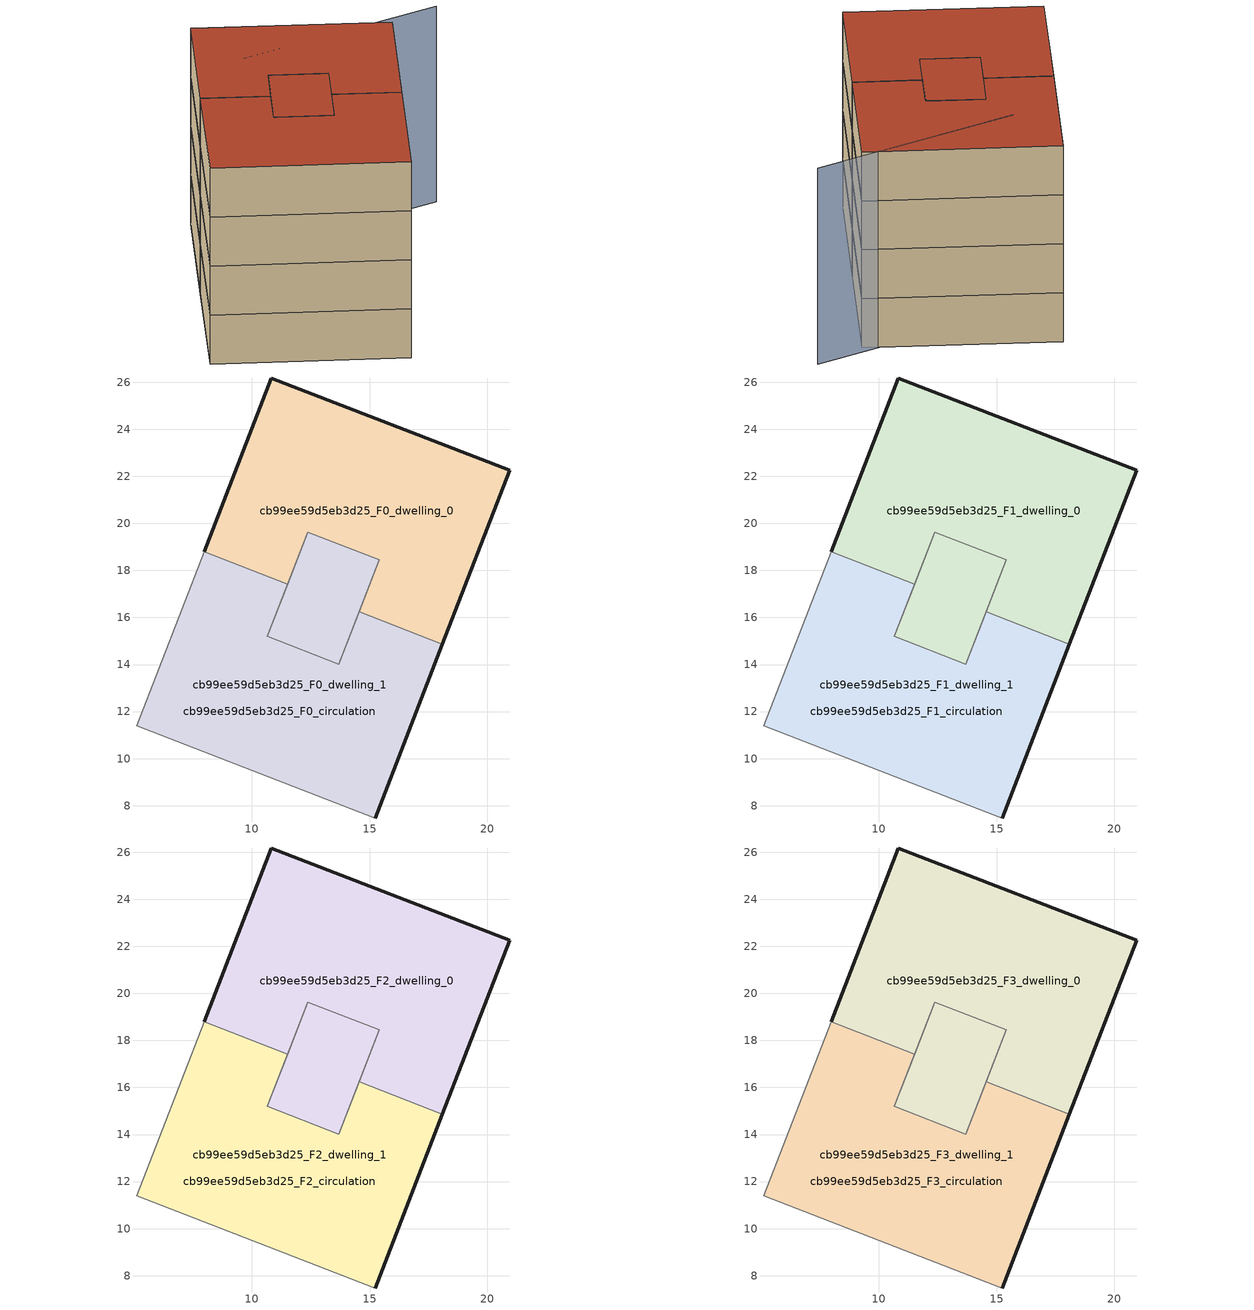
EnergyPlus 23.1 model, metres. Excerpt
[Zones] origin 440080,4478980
cb99ee59d5eb3d25_F0_dwelling_0
 floor ground (EU_floor_Construction): 20.96,22.26 18.1,14.87 14.55,16.24 15.35,18.31 15.41,18.46 12.37,19.63 11.51,17.42 7.97,18.79 10.83,26.18 z0; 15.41,18.46 15.35,18.31 13.69,14.02 10.65,15.2 11.51,17.42 12.37,19.63 z0
 wall outside (EU_wall_Construction): 18.1,14.87 20.96,22.26 10.83,26.18 7.97,18.79 z0:3
 wall adiabatic (EU_wall_Construction): 11.51,17.42 12.37,19.63 15.41,18.46 14.55,16.24 z0:3
 wall to cb99ee59d5eb3d25_F0_dwelling_1 (EU_wall_Construction): 7.97,18.79 11.51,17.42 / 14.55,16.24 18.1,14.87 z0:3
cb99ee59d5eb3d25_F0_dwelling_1
 floor ground (EU_floor_Construction): 18.1,14.87 15.24,7.48 5.1,11.4 7.97,18.79 11.51,17.42 10.65,15.2 13.69,14.02 14.55,16.24 z0; 15.41,18.46 13.69,14.02 10.65,15.2 11.51,17.42 12.37,19.63 z0
 wall outside (EU_wall_Construction): 15.24,7.48 18.1,14.87 z0:3
 wall adiabatic (EU_wall_Construction): 14.55,16.24 13.69,14.02 10.65,15.2 11.51,17.42 / 7.97,18.79 5.1,11.4 15.24,7.48 z0:3
cb99ee59d5eb3d25_F0_circulation
 floor ground (EU_floor_Construction): 15.41,18.46 15.35,18.31 14.55,16.24 13.69,14.02 10.65,15.2 11.51,17.42 12.37,19.63 z0; 20.96,22.26 18.1,14.87 14.55,16.24 15.35,18.31 15.41,18.46 12.37,19.63 11.51,17.42 7.97,18.79 10.83,26.18 z0; 18.1,14.87 15.24,7.48 5.1,11.4 7.97,18.79 11.51,17.42 10.65,15.2 13.69,14.02 14.55,16.24 z0
 wall adiabatic (EU_wall_Construction): 10.65,15.2 13.69,14.02 15.41,18.46 12.37,19.63 10.65,15.2 z0:3
cb99ee59d5eb3d25_F1_dwelling_0
 floor to cb99ee59d5eb3d25_F0_dwelling_0 (EU_floor_Construction): 20.96,22.26 18.1,14.87 14.55,16.24 15.41,18.46 12.37,19.63 11.51,17.42 7.97,18.79 10.83,26.18 z3; 15.41,18.46 15.35,18.31 13.69,14.02 10.65,15.2 11.51,17.42 12.37,19.63 z3
 wall outside (EU_wall_Construction): 18.1,14.87 20.96,22.26 10.83,26.18 7.97,18.79 z3:6
 wall adiabatic (EU_wall_Construction): 11.51,17.42 12.37,19.63 15.41,18.46 14.55,16.24 z3:6
 wall to cb99ee59d5eb3d25_F1_dwelling_1 (EU_wall_Construction): 7.97,18.79 11.51,17.42 / 14.55,16.24 18.1,14.87 z3:6
cb99ee59d5eb3d25_F1_dwelling_1
 floor to cb99ee59d5eb3d25_F0_dwelling_1 (EU_floor_Construction): 18.1,14.87 15.24,7.48 5.1,11.4 7.97,18.79 11.51,17.42 10.65,15.2 13.69,14.02 14.55,16.24 z3; 15.41,18.46 13.69,14.02 10.65,15.2 11.51,17.42 12.37,19.63 z3
 wall outside (EU_wall_Construction): 15.24,7.48 18.1,14.87 z3:6
 wall adiabatic (EU_wall_Construction): 14.55,16.24 13.69,14.02 10.65,15.2 11.51,17.42 / 7.97,18.79 5.1,11.4 15.24,7.48 z3:6
cb99ee59d5eb3d25_F1_circulation
 floor outside (EU_floor_Construction): 18.1,14.87 15.24,7.48 5.1,11.4 7.97,18.79 11.51,17.42 10.65,15.2 13.69,14.02 14.55,16.24 z3
 floor to cb99ee59d5eb3d25_F0_circulation (EU_floor_Construction): 15.41,18.46 15.35,18.31 14.55,16.24 13.69,14.02 10.65,15.2 11.51,17.42 12.37,19.63 z3; 20.96,22.26 18.1,14.87 14.55,16.24 15.35,18.31 15.41,18.46 12.37,19.63 11.51,17.42 7.97,18.79 10.83,26.18 z3
 wall adiabatic (EU_wall_Construction): 10.65,15.2 13.69,14.02 15.41,18.46 12.37,19.63 10.65,15.2 z3:6
cb99ee59d5eb3d25_F2_dwelling_0
 floor to cb99ee59d5eb3d25_F1_dwelling_0 (EU_floor_Construction): 20.96,22.26 18.1,14.87 14.55,16.24 15.41,18.46 12.37,19.63 11.51,17.42 7.97,18.79 10.83,26.18 z6; 15.41,18.46 15.35,18.31 13.69,14.02 10.65,15.2 11.51,17.42 12.37,19.63 z6
 wall outside (EU_wall_Construction): 18.1,14.87 20.96,22.26 10.83,26.18 7.97,18.79 z6:9
 wall adiabatic (EU_wall_Construction): 11.51,17.42 12.37,19.63 15.41,18.46 14.55,16.24 z6:9
 wall to cb99ee59d5eb3d25_F2_dwelling_1 (EU_wall_Construction): 7.97,18.79 11.51,17.42 / 14.55,16.24 18.1,14.87 z6:9
cb99ee59d5eb3d25_F2_dwelling_1
 floor to cb99ee59d5eb3d25_F1_dwelling_1 (EU_floor_Construction): 18.1,14.87 15.24,7.48 5.1,11.4 7.97,18.79 11.51,17.42 10.65,15.2 13.69,14.02 14.55,16.24 z6; 15.41,18.46 13.69,14.02 10.65,15.2 11.51,17.42 12.37,19.63 z6
 wall outside (EU_wall_Construction): 15.24,7.48 18.1,14.87 z6:9
 wall adiabatic (EU_wall_Construction): 14.55,16.24 13.69,14.02 10.65,15.2 11.51,17.42 / 7.97,18.79 5.1,11.4 15.24,7.48 z6:9
cb99ee59d5eb3d25_F2_circulation
 floor outside (EU_floor_Construction): 18.1,14.87 15.24,7.48 5.1,11.4 7.97,18.79 11.51,17.42 10.65,15.2 13.69,14.02 14.55,16.24 z6
 floor to cb99ee59d5eb3d25_F1_circulation (EU_floor_Construction): 15.41,18.46 15.35,18.31 14.55,16.24 13.69,14.02 10.65,15.2 11.51,17.42 12.37,19.63 z6; 20.96,22.26 18.1,14.87 14.55,16.24 15.35,18.31 15.41,18.46 12.37,19.63 11.51,17.42 7.97,18.79 10.83,26.18 z6
 wall adiabatic (EU_wall_Construction): 10.65,15.2 13.69,14.02 15.41,18.46 12.37,19.63 10.65,15.2 z6:9
cb99ee59d5eb3d25_F3_dwelling_0
 floor to cb99ee59d5eb3d25_F2_dwelling_0 (EU_floor_Construction): 20.96,22.26 18.1,14.87 14.55,16.24 15.41,18.46 12.37,19.63 11.51,17.42 7.97,18.79 10.83,26.18 z9; 15.41,18.46 15.35,18.31 13.69,14.02 10.65,15.2 11.51,17.42 12.37,19.63 z9
 wall outside (EU_wall_Construction): 18.1,14.87 20.96,22.26 10.83,26.18 7.97,18.79 z9:12
 wall adiabatic (EU_wall_Construction): 11.51,17.42 12.37,19.63 15.41,18.46 14.55,16.24 z9:12
 wall to cb99ee59d5eb3d25_F3_dwelling_1 (EU_wall_Construction): 7.97,18.79 11.51,17.42 / 14.55,16.24 18.1,14.87 z9:12
 roof outside (EU_roof_Construction): 13.69,14.02 15.35,18.31 15.41,18.46 12.37,19.63 11.51,17.42 10.65,15.2 z12; 18.1,14.87 20.96,22.26 10.83,26.18 7.97,18.79 11.51,17.42 12.37,19.63 15.41,18.46 15.35,18.31 14.55,16.24 z12
cb99ee59d5eb3d25_F3_dwelling_1
 floor to cb99ee59d5eb3d25_F2_dwelling_1 (EU_floor_Construction): 18.1,14.87 15.24,7.48 5.1,11.4 7.97,18.79 11.51,17.42 10.65,15.2 13.69,14.02 14.55,16.24 z9; 15.41,18.46 13.69,14.02 10.65,15.2 11.51,17.42 12.37,19.63 z9
 wall outside (EU_wall_Construction): 15.24,7.48 18.1,14.87 z9:12
 wall adiabatic (EU_wall_Construction): 14.55,16.24 13.69,14.02 10.65,15.2 11.51,17.42 / 7.97,18.79 5.1,11.4 15.24,7.48 z9:12
 roof outside (EU_roof_Construction): 13.69,14.02 15.41,18.46 12.37,19.63 11.51,17.42 10.65,15.2 z12; 15.24,7.48 18.1,14.87 14.55,16.24 13.69,14.02 10.65,15.2 11.51,17.42 7.97,18.79 5.1,11.4 z12
cb99ee59d5eb3d25_F3_circulation
 floor outside (EU_floor_Construction): 18.1,14.87 15.24,7.48 5.1,11.4 7.97,18.79 11.51,17.42 10.65,15.2 13.69,14.02 14.55,16.24 z9
 floor to cb99ee59d5eb3d25_F2_circulation (EU_floor_Construction): 15.41,18.46 15.35,18.31 14.55,16.24 13.69,14.02 10.65,15.2 11.51,17.42 12.37,19.63 z9; 20.96,22.26 18.1,14.87 14.55,16.24 15.35,18.31 15.41,18.46 12.37,19.63 11.51,17.42 7.97,18.79 10.83,26.18 z9
 wall adiabatic (EU_wall_Construction): 10.65,15.2 13.69,14.02 15.41,18.46 12.37,19.63 10.65,15.2 z9:12
 roof outside (EU_roof_Construction): 13.69,14.02 14.55,16.24 15.35,18.31 15.41,18.46 12.37,19.63 11.51,17.42 10.65,15.2 z12; 18.1,14.87 20.96,22.26 10.83,26.18 7.97,18.79 11.51,17.42 12.37,19.63 15.41,18.46 15.35,18.31 14.55,16.24 z12; 15.24,7.48 18.1,14.87 14.55,16.24 13.69,14.02 10.65,15.2 11.51,17.42 7.97,18.79 5.1,11.4 z12
shading: 23.88,22.91 11.79,21.88 z0:12
[Building]
EU S2 Campaign: North Axis=0; Terrain=City; Solar Distribution=FullExterior
[Site:Location]
Madrid: Latitude=40.5; Longitude=-3.5; Time Zone=1; Elevation=609
[SizingPeriod:WeatherFileDays]
AnnualSizingPeriod: Begin Month=1; Begin Day of Month=1; End Month=12; End Day of Month=31; Day of Week for Start Day=Monday; Use Weather File Daylight Saving Period=No; Use Weather File Rain and Snow Indicators=No
[MATERIAL]
EU_InternalMass_Material: Roughness=MediumRough; Thickness=0.1; Conductivity=1; Density=1800; Specific Heat=900; Thermal Absorptance=0.9; Solar Absorptance=0.7; Visible Absorptance=0.7
[MATERIAL:NOMASS] Roughness=MediumRough; Thermal Absorptance=0.9; Solar Absorptance=0.7; Visible Absorptance=0.7
Name | Thermal Resistance
EU_wall_NoMass | 0.459673
EU_roof_NoMass | 0.495815
EU_floor_NoMass | 0.788942
[CONSTRUCTION]
EU_wall_Construction: EU_wall_NoMass
EU_roof_Construction: EU_roof_NoMass
EU_floor_Construction: EU_floor_NoMass
EU_InternalMass_Construction: EU_InternalMass_Material
[ZONE] Type=1; Multiplier=1; Ceiling Height=autocalculate; Floor Area=autocalculate; Part of Total Floor Area=Yes
Name | Volume
cb99ee59d5eb3d25_F0_dwelling_0 | 281.628
cb99ee59d5eb3d25_F1_dwelling_0; cb99ee59d5eb3d25_F2_dwelling_0; cb99ee59d5eb3d25_F3_dwelling_0; cb99ee59d5eb3d25_F1_dwelling_1; cb99ee59d5eb3d25_F2_dwelling_1; cb99ee59d5eb3d25_F3_dwelling_1 | 281.627
cb99ee59d5eb3d25_F0_dwelling_1 | 281.626
cb99ee59d5eb3d25_F0_circulation; cb99ee59d5eb3d25_F1_circulation; cb99ee59d5eb3d25_F2_circulation; cb99ee59d5eb3d25_F3_circulation | 516.747
[INTERNALMASS] Construction=EU_InternalMass_Construction; Surface Area=78.3733
Name | Zone or ZoneList
cb99ee59d5eb3d25_F0_dwelling_0_EU_InternalMass | cb99ee59d5eb3d25_F0_dwelling_0
cb99ee59d5eb3d25_F0_dwelling_1_EU_InternalMass | cb99ee59d5eb3d25_F0_dwelling_1
cb99ee59d5eb3d25_F1_dwelling_0_EU_InternalMass | cb99ee59d5eb3d25_F1_dwelling_0
cb99ee59d5eb3d25_F1_dwelling_1_EU_InternalMass | cb99ee59d5eb3d25_F1_dwelling_1
cb99ee59d5eb3d25_F2_dwelling_0_EU_InternalMass | cb99ee59d5eb3d25_F2_dwelling_0
cb99ee59d5eb3d25_F2_dwelling_1_EU_InternalMass | cb99ee59d5eb3d25_F2_dwelling_1
cb99ee59d5eb3d25_F3_dwelling_0_EU_InternalMass | cb99ee59d5eb3d25_F3_dwelling_0
cb99ee59d5eb3d25_F3_dwelling_1_EU_InternalMass | cb99ee59d5eb3d25_F3_dwelling_1
[OTHEREQUIPMENT] Fuel Type=Electricity; Design Level Calculation Method=Watts/Area; Power per Zone Floor Area=1; Fraction Latent=0; Fraction Radiant=0; Fraction Lost=0; Carbon Dioxide Generation Rate=0; EndUse Subcategory=EU_Step8_InternalGains
Name | Zone or ZoneList or Space or SpaceList | Schedule
EU_Step8_InternalGain_cb99ee59d5eb3d25_F0_dwelling_0_f000 | cb99ee59d5eb3d25_F0_dwelling_0 | EU_Step8_GainSchedule_cb99ee59d5eb3d25_F0_dwelling_0_f000
EU_Step8_InternalGain_cb99ee59d5eb3d25_F0_dwelling_1_f000 | cb99ee59d5eb3d25_F0_dwelling_1 | EU_Step8_GainSchedule_cb99ee59d5eb3d25_F0_dwelling_1_f000
EU_Step8_InternalGain_cb99ee59d5eb3d25_F1_dwelling_0_f000 | cb99ee59d5eb3d25_F1_dwelling_0 | EU_Step8_GainSchedule_cb99ee59d5eb3d25_F1_dwelling_0_f000
EU_Step8_InternalGain_cb99ee59d5eb3d25_F1_dwelling_1_f000 | cb99ee59d5eb3d25_F1_dwelling_1 | EU_Step8_GainSchedule_cb99ee59d5eb3d25_F1_dwelling_1_f000
EU_Step8_InternalGain_cb99ee59d5eb3d25_F2_dwelling_0_f000 | cb99ee59d5eb3d25_F2_dwelling_0 | EU_Step8_GainSchedule_cb99ee59d5eb3d25_F2_dwelling_0_f000
EU_Step8_InternalGain_cb99ee59d5eb3d25_F2_dwelling_1_f000 | cb99ee59d5eb3d25_F2_dwelling_1 | EU_Step8_GainSchedule_cb99ee59d5eb3d25_F2_dwelling_1_f000
EU_Step8_InternalGain_cb99ee59d5eb3d25_F3_dwelling_0_f000 | cb99ee59d5eb3d25_F3_dwelling_0 | EU_Step8_GainSchedule_cb99ee59d5eb3d25_F3_dwelling_0_f000
EU_Step8_InternalGain_cb99ee59d5eb3d25_F3_dwelling_1_f000 | cb99ee59d5eb3d25_F3_dwelling_1 | EU_Step8_GainSchedule_cb99ee59d5eb3d25_F3_dwelling_1_f000
[ZONEINFILTRATION:DESIGNFLOWRATE] Schedule=EU_AlwaysOn; Design Flow Rate Calculation Method=Flow/Area; Flow Rate per Floor Area=0.0005; Constant Term Coefficient=1; Temperature Term Coefficient=0; Velocity Term Coefficient=0; Velocity Squared Term Coefficient=0
Name | Zone or ZoneList or Space or SpaceList
EU_Circulation_Infiltration_cb99ee59d5eb3d25_F0_circulation | cb99ee59d5eb3d25_F0_circulation
EU_Circulation_Infiltration_cb99ee59d5eb3d25_F1_circulation | cb99ee59d5eb3d25_F1_circulation
EU_Circulation_Infiltration_cb99ee59d5eb3d25_F2_circulation | cb99ee59d5eb3d25_F2_circulation
EU_Circulation_Infiltration_cb99ee59d5eb3d25_F3_circulation | cb99ee59d5eb3d25_F3_circulation
[ZONEVENTILATION:DESIGNFLOWRATE] Schedule=EU_AlwaysOn; Design Flow Rate Calculation Method=AirChanges/Hour; Air Changes per Hour=0.719161; Ventilation Type=Natural; Fan Pressure Rise=0; Fan Total Efficiency=1; Constant Term Coefficient=1; Temperature Term Coefficient=0; Velocity Term Coefficient=0; Velocity Squared Term Coefficient=0; Minimum Indoor Temperature=-100; Maximum Indoor Temperature=100; Delta Temperature=-100; Minimum Outdoor Temperature=-100; Maximum Outdoor Temperature=100; Maximum Wind Speed=40
Name | Zone or ZoneList or Space or SpaceList
EU_ConstantAir_cb99ee59d5eb3d25_F0_dwelling_0 | cb99ee59d5eb3d25_F0_dwelling_0
EU_ConstantAir_cb99ee59d5eb3d25_F0_dwelling_1 | cb99ee59d5eb3d25_F0_dwelling_1
EU_ConstantAir_cb99ee59d5eb3d25_F1_dwelling_0 | cb99ee59d5eb3d25_F1_dwelling_0
EU_ConstantAir_cb99ee59d5eb3d25_F1_dwelling_1 | cb99ee59d5eb3d25_F1_dwelling_1
EU_ConstantAir_cb99ee59d5eb3d25_F2_dwelling_0 | cb99ee59d5eb3d25_F2_dwelling_0
EU_ConstantAir_cb99ee59d5eb3d25_F2_dwelling_1 | cb99ee59d5eb3d25_F2_dwelling_1
EU_ConstantAir_cb99ee59d5eb3d25_F3_dwelling_0 | cb99ee59d5eb3d25_F3_dwelling_0
EU_ConstantAir_cb99ee59d5eb3d25_F3_dwelling_1 | cb99ee59d5eb3d25_F3_dwelling_1
[HVACTEMPLATE:THERMOSTAT] Constant Heating Setpoint=20; Constant Cooling Setpoint=50
EU_HeatOnly_cb99ee59d5eb3d25_F0_dwelling_0; EU_HeatOnly_cb99ee59d5eb3d25_F0_dwelling_1; EU_HeatOnly_cb99ee59d5eb3d25_F1_dwelling_0; EU_HeatOnly_cb99ee59d5eb3d25_F1_dwelling_1; EU_HeatOnly_cb99ee59d5eb3d25_F2_dwelling_0; EU_HeatOnly_cb99ee59d5eb3d25_F2_dwelling_1; EU_HeatOnly_cb99ee59d5eb3d25_F3_dwelling_0; EU_HeatOnly_cb99ee59d5eb3d25_F3_dwelling_1
[HVACTEMPLATE:ZONE:IDEALLOADSAIRSYSTEM] System Availability Schedule=EU_AlwaysOn; Maximum Heating Supply Air Temperature=50; Minimum Cooling Supply Air Temperature=13; Maximum Heating Supply Air Humidity Ratio=0.0156; Minimum Cooling Supply Air Humidity Ratio=0.0077; Heating Limit=NoLimit; Cooling Limit=NoLimit; Heating Availability Schedule=EU_AlwaysOn; Cooling Availability Schedule=EU_CoolingOff; Dehumidification Control Type=ConstantSensibleHeatRatio; Cooling Sensible Heat Ratio=0.7; Dehumidification Setpoint=60; Humidification Control Type=None; Humidification Setpoint=30; Outdoor Air Method=None; Outdoor Air Flow Rate per Person=0.00944; Outdoor Air Flow Rate per Zone Floor Area=0; Outdoor Air Flow Rate per Zone=0; Demand Controlled Ventilation Type=None; Outdoor Air Economizer Type=NoEconomizer; Heat Recovery Type=None; Sensible Heat Recovery Effectiveness=0.7; Latent Heat Recovery Effectiveness=0.65
Name | Template Thermostat
cb99ee59d5eb3d25_F0_dwelling_0 | EU_HeatOnly_cb99ee59d5eb3d25_F0_dwelling_0
cb99ee59d5eb3d25_F0_dwelling_1 | EU_HeatOnly_cb99ee59d5eb3d25_F0_dwelling_1
cb99ee59d5eb3d25_F1_dwelling_0 | EU_HeatOnly_cb99ee59d5eb3d25_F1_dwelling_0
cb99ee59d5eb3d25_F1_dwelling_1 | EU_HeatOnly_cb99ee59d5eb3d25_F1_dwelling_1
cb99ee59d5eb3d25_F2_dwelling_0 | EU_HeatOnly_cb99ee59d5eb3d25_F2_dwelling_0
cb99ee59d5eb3d25_F2_dwelling_1 | EU_HeatOnly_cb99ee59d5eb3d25_F2_dwelling_1
cb99ee59d5eb3d25_F3_dwelling_0 | EU_HeatOnly_cb99ee59d5eb3d25_F3_dwelling_0
cb99ee59d5eb3d25_F3_dwelling_1 | EU_HeatOnly_cb99ee59d5eb3d25_F3_dwelling_1
[SIZING:ZONE] Zone Cooling Design Supply Air Temperature Input Method=SupplyAirTemperature; Zone Cooling Design Supply Air Temperature=13; Zone Heating Design Supply Air Temperature Input Method=SupplyAirTemperature; Zone Heating Design Supply Air Temperature=50; Zone Cooling Design Supply Air Humidity Ratio=0.008; Zone Heating Design Supply Air Humidity Ratio=0.008; Cooling Design Air Flow Method=DesignDay; Cooling Design Air Flow Rate=0; Cooling Minimum Air Flow per Zone Floor Area=0.000762; Cooling Minimum Air Flow=0; Cooling Minimum Air Flow Fraction=0.2; Heating Design Air Flow Method=DesignDay; Heating Design Air Flow Rate=0; Heating Maximum Air Flow per Zone Floor Area=0.002032; Heating Maximum Air Flow=0.141576; Heating Maximum Air Flow Fraction=0.3; Account for Dedicated Outdoor Air System=No; Dedicated Outdoor Air System Control Strategy=NeutralSupplyAir; Dedicated Outdoor Air Low Setpoint Temperature for Design=autosize; Dedicated Outdoor Air High Setpoint Temperature for Design=autosize; Zone Load Sizing Method=Sensible Load Only No Latent Load; Zone Latent Cooling Design Supply Air Humidity Ratio Input Method=HumidityRatioDifference; Zone Cooling Design Supply Air Humidity Ratio Difference=0.005; Zone Latent Heating Design Supply Air Humidity Ratio Input Method=HumidityRatioDifference; Zone Humidification Design Supply Air Humidity Ratio Difference=0.005
cb99ee59d5eb3d25_F0_dwelling_0; cb99ee59d5eb3d25_F0_dwelling_1; cb99ee59d5eb3d25_F1_dwelling_0; cb99ee59d5eb3d25_F1_dwelling_1; cb99ee59d5eb3d25_F2_dwelling_0; cb99ee59d5eb3d25_F2_dwelling_1; cb99ee59d5eb3d25_F3_dwelling_0; cb99ee59d5eb3d25_F3_dwelling_1
[SCHEDULE:CONSTANT]
Name | Hourly Value
EU_AlwaysOn | 1
EU_CoolingOff | 0
[SCHEDULE:FILE] Column Number=1; Rows to Skip at Top=0; Number of Hours of Data=8760; Column Separator=Comma; Interpolate to Timestep=No; Minutes per Item=60; Adjust Schedule for Daylight Savings=Yes
Name | File
EU_Step8_GainSchedule_cb99ee59d5eb3d25_F0_dwelling_0_f000 | ../../schedules/cb99ee59d5eb3d25/cb99ee59d5eb3d25_F0_dwelling_0_f000_gain.csv
EU_Step8_GainSchedule_cb99ee59d5eb3d25_F0_dwelling_1_f000 | ../../schedules/cb99ee59d5eb3d25/cb99ee59d5eb3d25_F0_dwelling_1_f000_gain.csv
EU_Step8_GainSchedule_cb99ee59d5eb3d25_F1_dwelling_0_f000 | ../../schedules/cb99ee59d5eb3d25/cb99ee59d5eb3d25_F1_dwelling_0_f000_gain.csv
EU_Step8_GainSchedule_cb99ee59d5eb3d25_F1_dwelling_1_f000 | ../../schedules/cb99ee59d5eb3d25/cb99ee59d5eb3d25_F1_dwelling_1_f000_gain.csv
EU_Step8_GainSchedule_cb99ee59d5eb3d25_F2_dwelling_0_f000 | ../../schedules/cb99ee59d5eb3d25/cb99ee59d5eb3d25_F2_dwelling_0_f000_gain.csv
EU_Step8_GainSchedule_cb99ee59d5eb3d25_F2_dwelling_1_f000 | ../../schedules/cb99ee59d5eb3d25/cb99ee59d5eb3d25_F2_dwelling_1_f000_gain.csv
EU_Step8_GainSchedule_cb99ee59d5eb3d25_F3_dwelling_0_f000 | ../../schedules/cb99ee59d5eb3d25/cb99ee59d5eb3d25_F3_dwelling_0_f000_gain.csv
EU_Step8_GainSchedule_cb99ee59d5eb3d25_F3_dwelling_1_f000 | ../../schedules/cb99ee59d5eb3d25/cb99ee59d5eb3d25_F3_dwelling_1_f000_gain.csv
